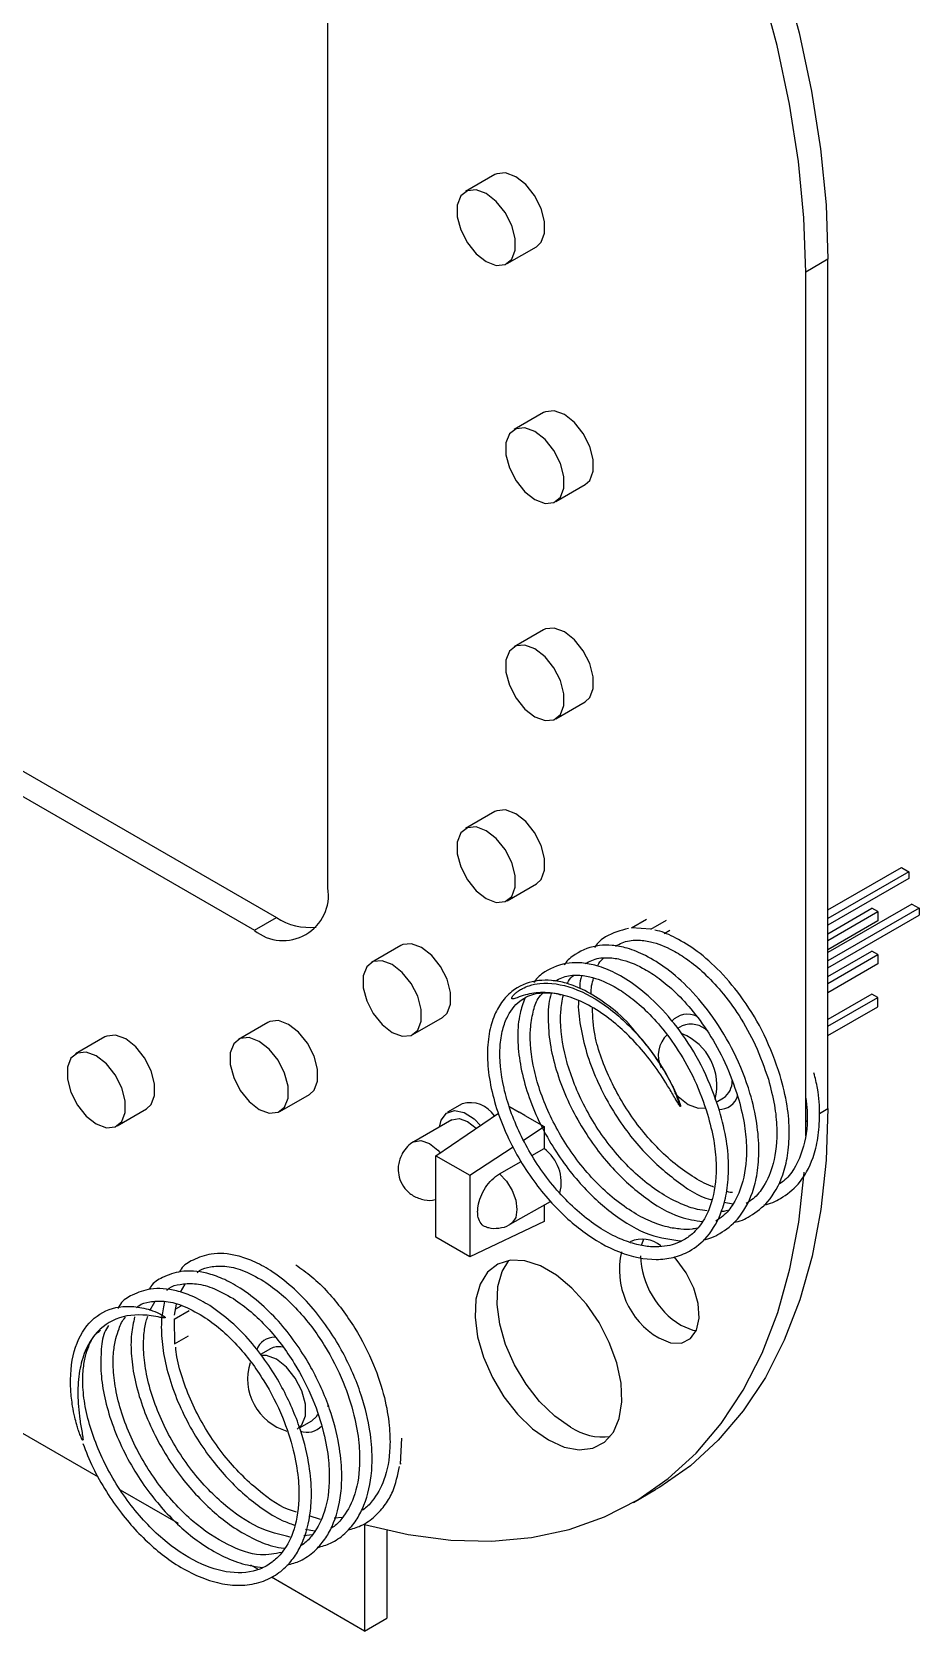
# Model space of a CAD drawing. Header units: millimetres. Extents: x 516 to 846, y 115 to 453.
# Drawn here: x 803.8 to 846.5, y 313 to 389.9 of the extents above; entities that cross this region are included whole.
import ezdxf

# ---------------------------------------------------------------- set-up
doc = ezdxf.new("R2010")
doc.units = ezdxf.units.MM

msp = doc.modelspace()

# ---------------------------------------------------------------- linework, layer by layer
at = {"color": 7, "linetype": 'Continuous', "lineweight": 25}
for p, q in [((818.049, 348.766), (818.049, 393.676)), ((826.079, 383.051), (824.665, 382.235)), ((826.665, 378.771), (828.079, 379.587)), ((842.091, 378.98), (841.03, 378.368)), ((842.091, 338.153), (842.091, 378.98)), ((841.03, 337.541), (841.03, 378.368)), ((828.42, 371.611), (827.006, 370.795)), ((776.683, 369.788), (815.574, 347.336)), ((775.623, 369.175), (814.514, 346.724)), ((829.006, 367.33), (830.42, 368.147)), ((828.42, 361.166), (827.006, 360.35)), ((829.006, 356.886), (830.42, 357.702)), ((826.079, 352.429), (824.665, 351.612)), ((842.091, 347.703), (845.626, 349.744)), ((845.626, 349.744), (845.98, 349.54)), ((845.98, 349.54), (842.091, 347.295)), ((845.98, 349.214), (842.091, 346.968)), ((845.98, 349.54), (845.98, 349.214)), ((826.665, 348.148), (828.079, 348.964)), ((846.121, 347.989), (842.091, 345.662)), ((842.091, 346.561), (844.212, 347.785)), ((846.475, 347.785), (842.091, 345.254)), ((842.091, 346.234), (844.495, 347.622)), ((842.091, 344.927), (846.475, 347.458)), ((844.495, 347.622), (844.212, 347.785)), ((844.495, 347.622), (844.495, 347.173)), ((846.121, 347.989), (846.475, 347.785)), ((846.475, 347.785), (846.475, 347.458)), ((814.514, 346.724), (815.574, 347.336)), ((832.655, 346.843), (833.367, 347.255)), ((833.571, 346.778), (832.655, 346.843)), ((833.571, 346.778), (834.329, 347.215)), ((834.222, 346.576), (834.488, 346.729)), ((844.495, 347.173), (842.091, 345.785)), ((821.557, 345.994), (820.142, 345.178)), ((842.091, 344.499), (844.212, 345.724)), ((842.091, 344.172), (844.495, 345.56)), ((844.495, 345.56), (844.212, 345.724)), ((844.495, 345.56), (844.495, 345.111)), ((844.495, 345.111), (842.091, 343.723)), ((844.212, 343.662), (842.091, 342.437)), ((844.495, 343.498), (844.212, 343.662)), ((842.091, 342.111), (844.495, 343.498)), ((842.091, 341.661), (844.495, 343.049)), ((844.495, 343.049), (844.495, 343.498)), ((815.161, 342.301), (813.747, 341.484)), ((822.142, 341.713), (823.556, 342.53)), ((835.081, 342.13), (834.857, 342.001)), ((807.328, 341.6), (805.913, 340.784)), ((815.746, 338.02), (817.161, 338.836)), ((824.511, 338.39), (823.804, 337.982)), ((826.747, 338.274), (827.242, 337.988)), ((836.725, 338.461), (837.08, 338.666)), ((807.913, 337.32), (809.327, 338.136)), ((824.017, 337.613), (822.178, 336.552)), ((823.246, 335.886), (826.257, 337.94)), ((827.524, 337.825), (827.242, 337.988)), ((827.524, 337.825), (828.444, 337.294)), ((841.024, 336.845), (841.03, 337.541)), ((827.456, 336.645), (828.444, 337.294)), ((828.444, 337.294), (828.444, 336.233)), ((824.873, 334.947), (826.958, 336.318)), ((827.858, 335.902), (828.444, 336.233)), ((823.246, 335.886), (824.873, 334.947)), ((823.246, 331.967), (823.246, 335.886)), ((826.301, 335.021), (827.343, 335.61)), ((824.873, 334.947), (824.873, 331.028)), ((826.822, 332.597), (828.755, 333.69)), ((837.095, 333.66), (837.534, 333.572)), ((828.444, 333.514), (828.444, 332.722)), ((828.444, 332.722), (824.873, 331.028)), ((824.873, 331.028), (823.246, 331.967)), ((833.221, 331.878), (833.129, 331.601)), ((810.967, 329.326), (811.184, 329.717)), ((809.49, 328.452), (809.724, 328.874)), ((810.654, 328.035), (811.373, 328.45)), ((810.679, 328.218), (810.768, 328.753)), ((810.73, 328.523), (810.996, 328.677)), ((810.654, 328.035), (810.68, 326.852)), ((810.68, 326.852), (811.35, 327.239)), ((815.282, 326.614), (814.804, 326.338)), ((818.049, 323.913), (818.049, 323.818)), ((807.014, 320.434), (802.846, 322.84)), ((816.688, 322.807), (817.281, 323.15)), ((821.538, 321.07), (821.607, 322.308)), ((821.538, 321.07), (821.567, 321.087)), ((810.86, 318.213), (808.084, 319.816)), ((832.744, 319.227), (833.805, 319.839)), ((817.702, 318.401), (817.147, 318.573)), ((818.751, 318.507), (818.353, 318.463)), ((817.292, 317.664), (816.894, 317.621)), ((816.979, 317.942), (817.402, 317.862)), ((819.817, 318.162), (819.817, 313.042)), ((820.878, 317.892), (820.878, 313.655)), ((814.673, 316.012), (814.34, 316.204)), ((819.817, 313.042), (815.333, 315.631)), ((819.817, 313.042), (820.878, 313.655))]:
    msp.add_line(p, q, dxfattribs=at)
at = {"color": 8, "linetype": 'Continuous', "lineweight": 25}
for p, q in [((841.03, 337.541), (841.095, 337.578)), ((841.687, 337.92), (842.091, 338.153))]:
    msp.add_line(p, q, dxfattribs=at)
at = {"color": 7, "linetype": 'Continuous', "lineweight": 25, "flags": 128}
for points in [[(813.807, 427.97), (816.026, 426.588), (818.231, 425.013), (820.409, 423.256), (822.547, 421.325), (824.63, 419.235), (826.647, 416.997), (828.585, 414.625), (830.432, 412.134), (832.176, 409.54), (833.807, 406.858), (835.314, 404.104), (836.689, 401.296), (837.923, 398.452), (839.008, 395.588), (839.938, 392.722), (840.707, 389.872), (841.309, 387.056), (841.743, 384.29), (842.004, 381.593), (842.091, 378.98)], [(841.03, 378.368), (840.943, 380.981), (840.682, 383.678), (840.249, 386.443), (839.646, 389.26), (838.877, 392.11), (837.947, 394.975), (836.862, 397.839), (835.628, 400.684), (834.253, 403.492), (832.746, 406.245), (831.115, 408.928), (829.371, 411.522), (827.524, 414.013), (825.587, 416.385), (823.57, 418.623), (821.486, 420.713), (819.349, 422.643), (817.171, 424.401), (814.965, 425.976), (812.746, 427.357)], [(828.079, 379.587), (828.304, 379.796), (828.472, 380.232), (828.472, 380.799), (828.304, 381.429), (827.988, 382.046), (827.563, 382.575), (827.079, 382.952), (826.595, 383.133), (826.17, 383.095), (826.079, 383.051)], [(825.665, 378.87), (826.149, 378.689), (826.574, 378.727), (826.89, 378.979), (827.058, 379.415), (827.058, 379.982), (826.89, 380.612), (826.574, 381.229), (826.149, 381.758), (825.665, 382.136), (825.181, 382.317), (824.756, 382.279), (824.44, 382.026), (824.272, 381.59), (824.272, 381.023), (824.44, 380.393), (824.756, 379.777), (825.181, 379.247), (825.665, 378.87)], [(830.42, 368.147), (830.645, 368.355), (830.813, 368.791), (830.813, 369.358), (830.645, 369.988), (830.329, 370.605), (829.904, 371.134), (829.42, 371.512), (828.936, 371.693), (828.511, 371.655), (828.42, 371.611)], [(828.006, 367.429), (828.49, 367.249), (828.915, 367.287), (829.231, 367.539), (829.399, 367.975), (829.399, 368.542), (829.231, 369.172), (828.915, 369.789), (828.49, 370.318), (828.006, 370.696), (827.522, 370.876), (827.097, 370.838), (826.781, 370.586), (826.613, 370.15), (826.613, 369.583), (826.781, 368.953), (827.097, 368.336), (827.522, 367.807), (828.006, 367.429)], [(830.42, 357.702), (830.645, 357.91), (830.813, 358.346), (830.813, 358.914), (830.645, 359.544), (830.329, 360.16), (829.904, 360.689), (829.42, 361.067), (828.936, 361.248), (828.511, 361.21), (828.42, 361.166)], [(828.006, 356.985), (828.49, 356.804), (828.915, 356.842), (829.231, 357.094), (829.399, 357.53), (829.399, 358.097), (829.231, 358.727), (828.915, 359.344), (828.49, 359.873), (828.006, 360.251), (827.522, 360.431), (827.097, 360.393), (826.781, 360.141), (826.613, 359.705), (826.613, 359.138), (826.781, 358.508), (827.097, 357.891), (827.522, 357.362), (828.006, 356.985)], [(828.079, 348.964), (828.304, 349.173), (828.472, 349.609), (828.472, 350.176), (828.304, 350.806), (827.988, 351.423), (827.563, 351.952), (827.079, 352.33), (826.595, 352.51), (826.17, 352.472), (826.079, 352.429)], [(825.665, 348.247), (826.149, 348.066), (826.574, 348.104), (826.89, 348.357), (827.058, 348.793), (827.058, 349.36), (826.89, 349.99), (826.574, 350.606), (826.149, 351.136), (825.665, 351.513), (825.181, 351.694), (824.756, 351.656), (824.44, 351.404), (824.272, 350.968), (824.272, 350.401), (824.44, 349.771), (824.756, 349.154), (825.181, 348.625), (825.665, 348.247)], [(823.556, 342.53), (823.781, 342.738), (823.949, 343.174), (823.949, 343.741), (823.781, 344.371), (823.466, 344.988), (823.04, 345.517), (822.557, 345.895), (822.073, 346.076), (821.647, 346.038), (821.557, 345.994)], [(821.142, 341.812), (821.626, 341.632), (822.051, 341.67), (822.367, 341.922), (822.535, 342.358), (822.535, 342.925), (822.367, 343.555), (822.051, 344.172), (821.626, 344.701), (821.142, 345.079), (820.659, 345.259), (820.233, 345.221), (819.918, 344.969), (819.75, 344.533), (819.75, 343.966), (819.918, 343.336), (820.233, 342.719), (820.659, 342.19), (821.142, 341.812)], [(817.161, 338.836), (817.385, 339.045), (817.553, 339.481), (817.553, 340.048), (817.385, 340.678), (817.07, 341.295), (816.644, 341.824), (816.161, 342.202), (815.677, 342.382), (815.252, 342.344), (815.161, 342.301)], [(809.327, 338.136), (809.552, 338.344), (809.72, 338.78), (809.72, 339.348), (809.552, 339.978), (809.237, 340.594), (808.811, 341.123), (808.328, 341.501), (807.844, 341.682), (807.419, 341.644), (807.328, 341.6)], [(814.747, 338.119), (815.23, 337.938), (815.656, 337.976), (815.971, 338.228), (816.139, 338.664), (816.139, 339.232), (815.971, 339.862), (815.656, 340.478), (815.23, 341.007), (814.747, 341.385), (814.263, 341.566), (813.838, 341.528), (813.522, 341.276), (813.354, 340.84), (813.354, 340.272), (813.522, 339.643), (813.838, 339.026), (814.263, 338.497), (814.747, 338.119)], [(806.913, 337.419), (807.397, 337.238), (807.822, 337.276), (808.138, 337.528), (808.306, 337.964), (808.306, 338.531), (808.138, 339.161), (807.822, 339.778), (807.397, 340.307), (806.913, 340.685), (806.43, 340.865), (806.004, 340.827), (805.689, 340.575), (805.521, 340.139), (805.521, 339.572), (805.689, 338.942), (806.004, 338.325), (806.43, 337.796), (806.913, 337.419)], [(834.738, 338.898), (834.89, 338.734), (835.373, 338.357)], [(835.373, 338.357), (835.857, 338.176), (836.196, 338.187)], [(823.413, 337.265), (823.493, 337.605), (823.746, 337.943), (824.13, 338.071), (824.596, 337.972), (825.085, 337.659), (825.392, 337.35)], [(824.017, 337.613), (824.361, 337.68), (824.767, 337.539)], [(824.767, 337.539), (825.173, 337.212), (825.179, 337.205)], [(842.091, 338.153), (842.006, 335.672), (841.751, 333.304), (841.329, 331.064), (840.741, 328.964), (839.992, 327.017), (839.085, 325.236), (838.026, 323.63), (836.822, 322.209), (835.479, 320.983), (834.006, 319.958), (833.805, 319.839)], [(819.817, 318.162), (821.917, 317.677), (823.962, 317.41), (825.94, 317.362), (827.838, 317.533), (829.645, 317.922), (831.351, 318.528), (832.946, 319.345), (834.418, 320.371), (835.761, 321.597), (836.965, 323.017), (838.024, 324.623), (838.931, 326.405), (839.681, 328.351), (840.268, 330.451), (840.691, 332.692), (840.945, 335.06), (840.948, 335.107)], [(828.656, 322.229), (829.416, 321.886), (830.14, 321.75), (830.795, 321.827), (831.35, 322.113), (831.78, 322.596), (832.062, 323.253), (832.186, 324.053), (832.145, 324.958), (831.94, 325.927), (831.582, 326.914), (831.087, 327.872), (830.479, 328.758), (829.785, 329.529), (829.038, 330.15), (828.274, 330.591), (827.527, 330.833), (826.833, 330.863), (826.224, 330.68), (825.729, 330.292), (825.371, 329.719), (825.167, 328.987), (825.125, 328.129), (825.249, 327.186), (825.532, 326.203), (825.961, 325.224), (826.516, 324.297), (827.171, 323.464), (827.896, 322.763), (828.656, 322.229)], [(829.716, 322.842), (828.956, 323.376), (828.232, 324.076), (827.577, 324.909), (827.022, 325.837), (826.593, 326.815), (826.31, 327.799), (826.186, 328.741), (826.228, 329.599), (826.432, 330.332), (826.743, 330.85)], [(833.959, 327.129), (834.532, 326.898), (835.055, 326.887), (835.479, 327.097), (835.769, 327.509), (835.898, 328.087), (835.855, 328.78), (835.643, 329.525), (835.282, 330.257), (834.803, 330.911), (834.694, 331.03)], [(835.02, 327.741), (835.593, 327.51), (835.758, 327.483)], [(815.574, 326.107), (815.091, 326.287), (814.85, 326.294)], [(816.574, 322.742), (816.799, 322.95), (816.967, 323.386), (816.967, 323.953), (816.799, 324.583), (816.483, 325.2), (816.058, 325.729), (815.574, 326.107)], [(817.281, 323.15), (817.506, 323.358), (817.567, 323.459)]]:
    msp.add_lwpolyline(points, dxfattribs=at)
at = {"color": 8, "linetype": 'Continuous', "lineweight": 25, "flags": 128}
for points in [[(822.179, 336.552), (822.522, 336.619), (822.928, 336.478), (823.334, 336.15), (823.446, 336.023)], [(826.301, 335.021), (826.635, 334.664), (826.905, 334.224), (827.081, 333.752), (827.141, 333.301), (827.081, 332.921), (826.905, 332.656), (826.824, 332.598)]]:
    msp.add_lwpolyline(points, dxfattribs=at)
at = {"color": 7, "linetype": 'Continuous', "lineweight": 25}
for centre, radius, start, end in [((815.894, 348.416), 2.184, 230.79669, 9.21406), ((817.171, 349.798), 2.934, 237.03772, 276.18964), ((835.337, 341.687), 1.002, 62.28695, 139.17314), ((835.505, 341.074), 1.138, 44.38023, 111.91065), ((835.319, 340.709), 1.385, 133.01766, 205.64988), ((834.062, 339.261), 2.695, 345.75553, 67.80186), ((836.497, 339.472), 0.995, 305.87974, 0.87247), ((824.888, 337.048), 1.393, 32.87528, 105.6884), ((836.87, 339.041), 0.925, 267.24701, 344.86763), ((827.241, 334.597), 2.03, 345.71272, 53.67398), ((833.166, 330.48), 1.402, 50.00474, 114.49591), ((835.872, 330.42), 3.807, 167.14857, 239.83288), ((837.209, 331.252), 4.137, 182.50209, 238.05711), ((815.48, 326.262), 0.903, 88.54522, 160.91949), ((815.662, 325.894), 0.814, 75.79533, 117.88579), ((816.785, 325.153), 2.595, 162.36232, 254.19393), ((817.044, 323.572), 0.976, 250.96602, 316.60149), ((831.301, 325.255), 2.887, 236.70992, 276.51741)]:
    msp.add_arc(centre, radius, start, end, dxfattribs=at)
for points, knots in [([(832.511, 346.812), (832.127, 346.71), (831.52, 346.548), (831.017, 346.133), (830.884, 345.916), (830.878, 345.906)], [0, 0, 0, 0, 0.620788, 0.981942, 1, 1, 1, 1]), ([(839.804, 339.741), (839.568, 340.405), (839.116, 341.681), (838.075, 343.39), (836.964, 344.742), (835.849, 345.73), (834.83, 346.355), (834.143, 346.663), (833.814, 346.721), (833.771, 346.728)], [0, 0, 0, 0, 0.2013738, 0.3875864, 0.5605409, 0.7164874, 0.8578748, 0.98139, 1, 1, 1, 1]), ([(836.087, 331.843), (836.094, 331.843), (836.391, 331.877), (836.99, 332.169), (837.854, 332.845), (838.43, 333.887), (838.722, 335.06), (838.805, 336.178), (838.7, 337.478), (838.339, 339.079), (837.64, 340.838), (836.619, 342.548), (835.504, 343.9), (834.39, 344.884), (833.368, 345.524), (832.483, 345.877), (831.744, 346.017), (830.863, 346.014), (830.085, 345.702), (829.558, 345.29), (829.424, 345.074), (829.418, 345.064)], [0, 0, 0, 0, 0.001178, 0.0498, 0.113466, 0.193307, 0.240134, 0.290776, 0.344889, 0.403834, 0.484373, 0.558847, 0.62802, 0.69039, 0.746937, 0.796337, 0.837913, 0.874161, 0.953915, 0.997805, 1, 1, 1, 1]), ([(831.875, 345.968), (832.087, 346.075), (832.401, 346.234), (832.986, 346.266), (833.677, 346.184), (834.505, 345.862), (835.372, 345.319), (836.161, 344.673), (837.01, 343.778), (837.862, 342.612), (838.67, 341.18), (839.037, 340.123), (839.229, 339.57)], [0, 0, 0, 0, 0.109255, 0.162062, 0.242989, 0.367992, 0.44673, 0.535049, 0.634931, 0.74648, 0.867303, 1, 1, 1, 1]), ([(836.885, 338.056), (836.65, 338.72), (836.197, 339.996), (835.156, 341.705), (834.045, 343.058), (832.931, 344.042), (831.909, 344.682), (831.023, 345.035), (830.284, 345.174), (829.404, 345.172), (828.626, 344.86), (828.098, 344.448), (827.965, 344.231), (827.959, 344.221)], [0, 0, 0, 0, 0.135094, 0.260017, 0.376046, 0.480665, 0.575516, 0.658378, 0.728118, 0.788919, 0.922698, 0.996319, 1, 1, 1, 1]), ([(830.415, 345.126), (830.627, 345.233), (830.941, 345.391), (831.526, 345.423), (832.218, 345.342), (833.046, 345.019), (833.912, 344.476), (834.701, 343.83), (835.55, 342.935), (836.402, 341.769), (837.211, 340.337), (837.577, 339.281), (837.769, 338.727)], [0, 0, 0, 0, 0.109255, 0.162062, 0.242989, 0.367992, 0.44673, 0.535049, 0.634931, 0.74648, 0.867303, 1, 1, 1, 1]), ([(831.032, 344.999), (831.046, 345.042), (831.107, 345.224), (831.225, 345.324), (831.314, 345.4)], [0, 0, 0, 0, 0.240025, 1, 1, 1, 1]), ([(828.981, 344.293), (829.185, 344.396), (829.492, 344.55), (830.067, 344.581), (830.758, 344.499), (831.586, 344.177), (832.453, 343.633), (833.242, 342.988), (834.091, 342.093), (834.943, 340.926), (835.751, 339.495), (836.118, 338.438), (836.31, 337.885)], [0, 0, 0, 0, 0.105509, 0.158538, 0.239805, 0.365334, 0.444404, 0.533094, 0.633396, 0.745414, 0.866745, 1, 1, 1, 1]), ([(829.572, 344.156), (829.587, 344.2), (829.647, 344.381), (829.765, 344.481), (829.855, 344.557)], [0, 0, 0, 0, 0.240025, 1, 1, 1, 1]), ([(830.249, 344.537), (830.234, 344.494), (830.17, 344.315), (830.164, 344.092), (830.16, 343.923)], [0, 0, 0, 0, 0.2400405, 1, 1, 1, 1]), ([(830.713, 343.633), (830.713, 343.64), (830.683, 343.951), (830.757, 344.187), (830.829, 344.417)], [0, 0, 0, 0, 0.022848, 1, 1, 1, 1]), ([(832.691, 342.016), (832.637, 342.082), (832.252, 342.558), (831.465, 343.186), (830.451, 343.842), (829.563, 344.192), (828.824, 344.333), (827.947, 344.326), (827.148, 344.036), (826.486, 343.421), (826.072, 342.754), (825.792, 341.88), (825.69, 340.815), (825.786, 339.608), (826.082, 338.33), (826.563, 337.037), (827.192, 335.801), (827.919, 334.684), (828.925, 333.437), (830.312, 332.155), (832.09, 331.146), (833.571, 330.845), (834.679, 330.973), (835.537, 331.307), (836.392, 332.01), (836.97, 333.043), (837.263, 334.218), (837.343, 335.336), (837.249, 336.635), (837.009, 337.569), (836.885, 338.056)], [0, 0, 0, 0, 0.0064049, 0.0463391, 0.0825451, 0.1141744, 0.140795, 0.1640035, 0.2150685, 0.2431705, 0.2732364, 0.3060251, 0.3411418, 0.3761571, 0.4111275, 0.4462155, 0.4804256, 0.5123657, 0.5424584, 0.597399, 0.6544562, 0.7130018, 0.7421885, 0.7733195, 0.8140837, 0.8652044, 0.8951866, 0.9276111, 0.9622587, 1, 1, 1, 1]), ([(836.31, 337.885), (836.419, 337.463), (836.628, 336.659), (836.763, 335.251), (836.63, 333.873), (836.165, 332.778), (835.636, 332.154), (835.131, 331.802), (834.632, 331.6), (834.112, 331.505), (833.541, 331.502), (832.871, 331.611), (832.071, 331.884), (831.177, 332.356), (830.256, 333.032), (829.367, 333.871), (828.557, 334.829), (827.855, 335.865), (827.077, 337.306), (826.416, 339.169), (826.266, 340.865), (826.434, 341.958), (826.748, 342.795), (827.301, 343.429), (827.982, 343.702), (828.608, 343.731), (828.977, 343.73), (829.233, 343.628), (829.255, 343.619)], [0, 0, 0, 0, 0.04013, 0.076486, 0.140208, 0.191284, 0.229617, 0.258899, 0.286163, 0.311603, 0.336409, 0.36508, 0.397962, 0.434688, 0.472438, 0.510176, 0.547597, 0.584082, 0.619962, 0.692408, 0.764707, 0.800565, 0.834059, 0.894437, 0.944439, 0.965182, 0.996969, 1, 1, 1, 1]), ([(826.891, 343.441), (826.892, 343.439), (826.894, 343.436), (826.9, 343.432), (826.915, 343.426), (826.966, 343.428), (827.043, 343.452), (827.243, 343.522), (827.667, 343.67), (828.386, 343.772), (829.323, 343.656), (830.327, 343.288), (831.591, 342.54), (833.073, 341.19), (834.169, 339.656), (834.727, 338.681), (834.887, 338.404), (834.946, 338.311), (834.968, 338.282), (834.979, 338.268), (834.988, 338.258), (834.995, 338.253), (834.999, 338.252), (835.003, 338.253), (835.005, 338.255), (835.007, 338.263), (835.006, 338.292), (834.975, 338.415), (834.792, 338.905), (834.226, 340.036), (833.111, 341.619), (831.529, 343.11), (829.827, 344.058), (828.538, 344.249), (827.775, 344.092), (827.438, 343.952), (827.23, 343.827), (827.1, 343.728), (827.018, 343.652), (826.965, 343.596), (826.933, 343.555), (826.912, 343.525), (826.9, 343.502), (826.892, 343.485), (826.888, 343.471), (826.886, 343.46), (826.887, 343.451), (826.888, 343.445), (826.89, 343.442), (826.891, 343.441)], [0, 0, 0, 0, 0.000197, 0.000453, 0.000933, 0.002668, 0.009538, 0.016375, 0.043722, 0.096473, 0.150892, 0.203712, 0.258572, 0.351744, 0.445261, 0.469748, 0.478786, 0.4814, 0.482241, 0.482883, 0.483549, 0.483782, 0.484017, 0.484193, 0.484369, 0.484664, 0.485425, 0.488325, 0.499844, 0.546033, 0.630502, 0.716459, 0.806768, 0.897775, 0.931384, 0.953749, 0.96871, 0.978787, 0.985598, 0.99021, 0.993337, 0.995461, 0.996907, 0.997899, 0.998584, 0.999286, 0.999573, 0.999864, 1, 1, 1, 1]), ([(835.802, 332.406), (835.722, 332.389), (835.478, 332.338), (834.999, 332.348), (834.331, 332.453), (833.53, 332.727), (832.637, 333.199), (831.715, 333.874), (830.826, 334.713), (830.017, 335.671), (829.314, 336.707), (828.536, 338.149), (827.877, 340.01), (827.721, 341.713), (827.9, 342.791), (828.094, 343.41), (828.312, 343.631), (828.395, 343.715)], [0, 0, 0, 0, 0.021622, 0.066301, 0.117942, 0.177168, 0.243316, 0.311309, 0.379281, 0.446682, 0.512396, 0.577021, 0.707507, 0.837729, 0.902314, 0.962641, 1, 1, 1, 1]), ([(828.789, 343.695), (828.775, 343.651), (828.656, 343.299), (828.62, 342.491), (828.702, 341.296), (829.002, 340.015), (829.482, 338.722), (830.111, 337.486), (830.837, 336.37), (831.844, 335.12), (833.227, 333.858), (834.785, 332.907), (835.715, 332.779), (836.074, 332.729)], [0, 0, 0, 0, 0.01269, 0.102877, 0.192802, 0.282612, 0.372725, 0.460582, 0.54261, 0.619894, 0.760991, 0.907524, 1, 1, 1, 1]), ([(836.292, 333.233), (836.135, 333.254), (835.727, 333.309), (834.989, 333.572), (834.097, 334.041), (833.174, 334.717), (832.286, 335.556), (831.476, 336.514), (830.774, 337.55), (829.995, 338.992), (829.34, 340.849), (829.171, 342.55), (829.324, 343.345), (829.373, 343.601)], [0, 0, 0, 0, 0.0450766, 0.1174498, 0.1982822, 0.281369, 0.3644299, 0.446792, 0.5270934, 0.606064, 0.7655161, 0.9246451, 1, 1, 1, 1]), ([(827.522, 343.451), (827.434, 343.215), (827.235, 342.677), (827.153, 341.654), (827.245, 340.452), (827.542, 339.173), (828.023, 337.879), (828.652, 336.643), (829.378, 335.527), (830.384, 334.278), (831.769, 333.009), (833.48, 331.993), (834.557, 331.859), (835.065, 331.796)], [0, 0, 0, 0, 0.064244, 0.146527, 0.228573, 0.310513, 0.392729, 0.472888, 0.547728, 0.618239, 0.746972, 0.880664, 1, 1, 1, 1]), ([(830.103, 343.334), (830.103, 343.33), (830.067, 342.965), (830.18, 342.126), (830.456, 340.861), (830.943, 339.564), (831.571, 338.328), (832.297, 337.213), (833.304, 335.958), (834.684, 334.731), (835.898, 333.897), (836.496, 333.781), (836.521, 333.776)], [0, 0, 0, 0, 0.0012384, 0.1119928, 0.2226049, 0.3335894, 0.4417969, 0.5428243, 0.6380082, 0.8117869, 0.9922605, 1, 1, 1, 1]), ([(836.598, 334.385), (836.558, 334.398), (836.221, 334.51), (835.554, 334.895), (834.634, 335.557), (833.745, 336.399), (832.936, 337.356), (832.232, 338.393), (831.462, 339.829), (830.836, 341.475), (830.791, 342.555), (830.774, 342.985)], [0, 0, 0, 0, 0.0142529, 0.1199788, 0.2286535, 0.3372942, 0.445021, 0.5500525, 0.6533433, 0.8619011, 1, 1, 1, 1]), ([(834.988, 338.318), (834.881, 338.607), (834.548, 339.505), (833.745, 340.802), (833.014, 341.644), (832.691, 342.016)], [0, 0, 0, 0, 0.208696, 0.649661, 1, 1, 1, 1]), ([(839.006, 333.528), (839.013, 333.528), (839.31, 333.562), (839.909, 333.854), (840.773, 334.53), (841.348, 335.572), (841.642, 336.745), (841.718, 337.864), (841.656, 338.931), (841.485, 339.625), (841.424, 339.873)], [0, 0, 0, 0, 0.003143, 0.132817, 0.302617, 0.515556, 0.640445, 0.775507, 0.919829, 1, 1, 1, 1]), ([(837.547, 332.685), (837.554, 332.686), (837.85, 332.72), (838.449, 333.012), (839.314, 333.687), (839.889, 334.73), (840.182, 335.902), (840.262, 337.021), (840.168, 338.32), (839.928, 339.254), (839.804, 339.741)], [0, 0, 0, 0, 0.002918, 0.123317, 0.280972, 0.47868, 0.594636, 0.720037, 0.854036, 1, 1, 1, 1]), ([(839.229, 339.57), (839.338, 339.148), (839.547, 338.344), (839.682, 336.936), (839.55, 335.556), (839.081, 334.468), (838.599, 333.871), (838.275, 333.664), (838.16, 333.591)], [0, 0, 0, 0, 0.160098, 0.305143, 0.559364, 0.763134, 0.916062, 1, 1, 1, 1]), ([(837.769, 338.727), (837.879, 338.306), (838.088, 337.501), (838.223, 336.094), (838.091, 334.714), (837.621, 333.625), (837.139, 333.028), (836.815, 332.821), (836.7, 332.748)], [0, 0, 0, 0, 0.160098, 0.305143, 0.559364, 0.763134, 0.916062, 1, 1, 1, 1]), ([(841.03, 338.662), (841.054, 338.461), (841.155, 337.618), (841.002, 336.401), (840.54, 335.312), (840.094, 334.748), (839.812, 334.564), (839.738, 334.516)], [0, 0, 0, 0, 0.106482, 0.448, 0.721743, 0.927185, 1, 1, 1, 1]), ([(821.629, 336.003), (821.55, 335.822), (821.434, 335.56), (821.42, 335.124), (821.497, 334.724), (821.741, 334.289), (822.148, 333.93), (822.662, 333.754), (823.058, 333.721), (823.234, 333.789), (823.246, 333.793)], [0, 0, 0, 0, 0.1693963, 0.2461398, 0.3758046, 0.5187627, 0.6731719, 0.8354361, 0.9886429, 1, 1, 1, 1]), ([(822.18, 336.552), (822.178, 336.551), (822.063, 336.508), (821.86, 336.324), (821.71, 336.115), (821.629, 336.003)], [0, 0, 0, 0, 0.008084, 0.469836, 1, 1, 1, 1]), ([(825.691, 332.46), (825.677, 332.461), (825.559, 332.466), (825.401, 332.619), (825.273, 332.882), (825.244, 333.182), (825.269, 333.513), (825.379, 333.917), (825.614, 334.366), (825.932, 334.767), (826.176, 334.934), (826.301, 335.021)], [0, 0, 0, 0, 0.01848, 0.149994, 0.281767, 0.377845, 0.458442, 0.593462, 0.727603, 0.859474, 1, 1, 1, 1]), ([(837.503, 334.117), (837.429, 334.123), (837.338, 334.131), (837.241, 334.166), (837.222, 334.172)], [0, 0, 0, 0, 0.8117769, 1, 1, 1, 1]), ([(837.261, 333.249), (837.183, 333.228), (837.087, 333.203), (836.978, 333.204), (836.957, 333.204)], [0, 0, 0, 0, 0.804277, 1, 1, 1, 1]), ([(825.692, 332.461), (825.719, 332.451), (825.899, 332.38), (826.278, 332.404), (826.652, 332.47), (826.806, 332.595), (826.822, 332.608)], [0, 0, 0, 0, 0.073894, 0.494278, 0.948757, 1, 1, 1, 1]), ([(817.548, 317.057), (817.763, 317.116), (818.248, 317.248), (818.854, 317.687), (819.359, 318.255), (819.856, 319.131), (820.145, 320.223), (820.199, 321.584), (820.06, 322.942), (819.611, 324.667), (818.877, 326.302), (818.035, 327.659), (817.236, 328.692), (816.301, 329.638), (815.365, 330.354), (814.464, 330.838), (813.493, 331.168), (812.484, 331.244), (811.626, 330.928), (811.082, 330.626), (810.937, 330.346), (810.911, 330.295)], [0, 0, 0, 0, 0.038279, 0.086591, 0.129754, 0.168612, 0.251194, 0.296922, 0.353074, 0.423591, 0.50763, 0.555762, 0.607206, 0.661696, 0.720645, 0.767173, 0.809512, 0.883733, 0.943537, 0.989751, 1, 1, 1, 1]), ([(811.767, 330.267), (811.803, 330.301), (811.977, 330.464), (812.426, 330.571), (813.102, 330.614), (813.966, 330.421), (814.617, 330.057), (814.963, 329.864)], [0, 0, 0, 0, 0.051751, 0.247125, 0.470612, 0.719185, 1, 1, 1, 1]), ([(816.511, 330.641), (816.767, 330.46), (817.293, 330.09), (818.284, 329.117), (819.35, 327.708), (820.255, 325.934), (820.786, 324.329), (821.019, 322.983), (821.064, 321.612), (820.83, 320.304), (820.293, 319.391), (819.889, 318.952), (819.688, 318.845), (819.66, 318.83)], [0, 0, 0, 0, 0.071629, 0.1465, 0.285213, 0.407886, 0.514195, 0.605502, 0.681985, 0.812514, 0.925146, 0.989723, 1, 1, 1, 1]), ([(816.089, 316.215), (816.303, 316.273), (816.788, 316.406), (817.394, 316.844), (817.899, 317.413), (818.397, 318.289), (818.686, 319.381), (818.739, 320.741), (818.601, 322.099), (818.152, 323.824), (817.417, 325.459), (816.576, 326.817), (815.777, 327.849), (814.842, 328.796), (813.905, 329.512), (813.005, 329.996), (812.034, 330.325), (811.024, 330.402), (810.167, 330.086), (809.622, 329.783), (809.478, 329.503), (809.451, 329.453)], [0, 0, 0, 0, 0.038279, 0.086591, 0.129754, 0.168612, 0.251194, 0.296922, 0.353074, 0.423591, 0.50763, 0.555762, 0.607206, 0.661696, 0.720645, 0.767173, 0.809512, 0.883733, 0.943537, 0.989751, 1, 1, 1, 1]), ([(810.307, 329.424), (810.344, 329.458), (810.517, 329.622), (810.967, 329.728), (811.643, 329.771), (812.507, 329.578), (813.158, 329.214), (813.503, 329.021)], [0, 0, 0, 0, 0.051751, 0.247125, 0.470612, 0.719184, 1, 1, 1, 1]), ([(814.963, 329.864), (815.249, 329.663), (815.804, 329.274), (816.824, 328.276), (817.891, 326.866), (818.795, 325.092), (819.326, 323.487), (819.56, 322.14), (819.604, 320.769), (819.371, 319.462), (818.833, 318.549), (818.43, 318.11), (818.229, 318.002), (818.201, 317.987)], [0, 0, 0, 0, 0.079229, 0.153487, 0.291064, 0.412733, 0.518172, 0.608732, 0.684588, 0.814048, 0.925758, 0.989807, 1, 1, 1, 1]), ([(812.365, 328.685), (812.084, 328.848), (811.546, 329.159), (810.574, 329.48), (809.566, 329.559), (808.705, 329.245), (808.148, 328.926), (807.996, 328.624), (807.96, 328.552)], [0, 0, 0, 0, 0.1642013, 0.3136207, 0.5755562, 0.786607, 0.949701, 1, 1, 1, 1]), ([(813.503, 329.021), (813.79, 328.82), (814.345, 328.431), (815.365, 327.433), (816.431, 326.023), (817.336, 324.249), (817.867, 322.644), (818.101, 321.298), (818.145, 319.927), (817.911, 318.619), (817.374, 317.706), (816.97, 317.267), (816.769, 317.159), (816.741, 317.145)], [0, 0, 0, 0, 0.079229, 0.153487, 0.291064, 0.412733, 0.518172, 0.608732, 0.684588, 0.814048, 0.925758, 0.989807, 1, 1, 1, 1]), ([(806.264, 322.215), (806.265, 322.215), (806.268, 322.215), (806.271, 322.219), (806.276, 322.233), (806.274, 322.301), (806.254, 322.421), (806.198, 322.743), (806.08, 323.425), (805.995, 324.446), (806.078, 325.558), (806.355, 326.531), (806.927, 327.504), (807.965, 328.222), (809.148, 328.278), (809.901, 328.134), (810.115, 328.094), (810.187, 328.089), (810.21, 328.09), (810.221, 328.093), (810.228, 328.096), (810.232, 328.101), (810.233, 328.105), (810.232, 328.11), (810.23, 328.115), (810.224, 328.125), (810.201, 328.15), (810.106, 328.218), (809.727, 328.418), (808.852, 328.691), (807.631, 328.654), (806.484, 327.93), (805.761, 326.567), (805.623, 325.068), (805.751, 323.94), (805.863, 323.378), (805.961, 322.998), (806.039, 322.741), (806.099, 322.567), (806.143, 322.45), (806.175, 322.371), (806.199, 322.317), (806.216, 322.281), (806.229, 322.256), (806.24, 322.238), (806.249, 322.226), (806.256, 322.219), (806.261, 322.215), (806.263, 322.215), (806.264, 322.215)], [0, 0, 0, 0, 0.000197, 0.000454, 0.000933, 0.002668, 0.009538, 0.016375, 0.043722, 0.096473, 0.150892, 0.203712, 0.258572, 0.351744, 0.445261, 0.469748, 0.478787, 0.481401, 0.482241, 0.482883, 0.483549, 0.483782, 0.484017, 0.484193, 0.484369, 0.484664, 0.485425, 0.488325, 0.499844, 0.546033, 0.630502, 0.716459, 0.806768, 0.897775, 0.931384, 0.953749, 0.96871, 0.978787, 0.985598, 0.99021, 0.993337, 0.995461, 0.996908, 0.997899, 0.998584, 0.999286, 0.999573, 0.999864, 1, 1, 1, 1]), ([(806.268, 322.051), (806.418, 321.669), (806.727, 320.886), (807.367, 319.754), (808.088, 318.719), (809.104, 317.529), (810.253, 316.527), (811.491, 315.796), (812.488, 315.4), (813.476, 315.214), (814.416, 315.257), (815.257, 315.533), (815.936, 315.998), (816.44, 316.571), (816.938, 317.446), (817.226, 318.538), (817.28, 319.899), (817.141, 321.256), (816.692, 322.982), (815.958, 324.617), (815.117, 325.975), (814.317, 327.004), (813.384, 327.963), (812.714, 328.438), (812.365, 328.685)], [0, 0, 0, 0, 0.039905, 0.081899, 0.121488, 0.158081, 0.23059, 0.271107, 0.313414, 0.355395, 0.398024, 0.440798, 0.480389, 0.515762, 0.547606, 0.615283, 0.652757, 0.698774, 0.756563, 0.825434, 0.864878, 0.907037, 0.951691, 1, 1, 1, 1]), ([(808.842, 328.576), (808.88, 328.612), (809.055, 328.778), (809.507, 328.886), (810.184, 328.928), (811.047, 328.736), (811.698, 328.372), (812.044, 328.178)], [0, 0, 0, 0, 0.05445, 0.249269, 0.472119, 0.719984, 1, 1, 1, 1]), ([(810.198, 328.887), (810.146, 328.649), (810.027, 328.105), (810.038, 327.104), (810.21, 325.937), (810.57, 324.694), (811.093, 323.451), (811.743, 322.282), (812.467, 321.247), (813.482, 320.055), (814.63, 319.066), (815.726, 318.391), (816.24, 318.204), (816.432, 318.134)], [0, 0, 0, 0, 0.070346, 0.160654, 0.253664, 0.348969, 0.444619, 0.535956, 0.62206, 0.701646, 0.859352, 0.947473, 1, 1, 1, 1]), ([(812.044, 328.178), (812.33, 327.978), (812.885, 327.589), (813.905, 326.591), (814.972, 325.181), (815.876, 323.407), (816.407, 321.801), (816.641, 320.456), (816.686, 319.083), (816.448, 317.783), (815.923, 316.849), (815.357, 316.309), (814.599, 315.887), (813.414, 315.751), (811.768, 316.261), (810.356, 317.205), (809.268, 318.253), (808.477, 319.193), (807.765, 320.248), (807.165, 321.377), (806.697, 322.545), (806.386, 323.696), (806.251, 324.734), (806.267, 325.586), (806.374, 326.235), (806.561, 326.791), (806.78, 327.244), (807.022, 327.429), (807.117, 327.501)], [0, 0, 0, 0, 0.034017, 0.0659, 0.124968, 0.177207, 0.222477, 0.261359, 0.293928, 0.349511, 0.397474, 0.424973, 0.456131, 0.518709, 0.577362, 0.638443, 0.670206, 0.703391, 0.737218, 0.771069, 0.805641, 0.840988, 0.87532, 0.905045, 0.930539, 0.951641, 0.98112, 1, 1, 1, 1]), ([(807.502, 327.733), (807.434, 327.627), (807.219, 327.289), (807.132, 326.473), (807.113, 325.425), (807.293, 324.251), (807.65, 323.01), (808.174, 321.766), (808.824, 320.597), (809.548, 319.562), (810.563, 318.371), (811.713, 317.368), (812.95, 316.641), (813.947, 316.234), (814.592, 316.142), (814.913, 316.097)], [0, 0, 0, 0, 0.034771, 0.109736, 0.185616, 0.263766, 0.343843, 0.424211, 0.500954, 0.573302, 0.640172, 0.77268, 0.846723, 0.924036, 1, 1, 1, 1]), ([(815.832, 316.822), (815.501, 316.754), (814.736, 316.598), (813.22, 317.118), (811.817, 318.046), (810.727, 319.096), (809.937, 320.036), (809.224, 321.09), (808.624, 322.22), (808.156, 323.387), (807.845, 324.538), (807.711, 325.576), (807.727, 326.428), (807.832, 327.08), (808.025, 327.627), (808.168, 327.987), (808.311, 328.111), (808.314, 328.114)], [0, 0, 0, 0, 0.088352, 0.20386, 0.324148, 0.3867, 0.452053, 0.518669, 0.585333, 0.653417, 0.723026, 0.790637, 0.849176, 0.899382, 0.94094, 0.998993, 1, 1, 1, 1]), ([(808.756, 328.142), (808.696, 327.872), (808.569, 327.298), (808.578, 326.262), (808.751, 325.095), (809.11, 323.852), (809.633, 322.609), (810.283, 321.439), (811.007, 320.404), (812.023, 319.214), (813.172, 318.209), (814.409, 317.487), (815.26, 317.125), (815.765, 317.047), (815.943, 317.02)], [0, 0, 0, 0, 0.072514, 0.154678, 0.239301, 0.326011, 0.413036, 0.496135, 0.574475, 0.646884, 0.790368, 0.870543, 0.95426, 1, 1, 1, 1]), ([(816.243, 317.558), (815.734, 317.677), (814.69, 317.92), (813.274, 318.894), (812.187, 319.937), (811.396, 320.879), (810.684, 321.933), (810.084, 323.063), (809.615, 324.23), (809.305, 325.381), (809.17, 326.42), (809.188, 327.269), (809.273, 327.84), (809.365, 328.103), (809.392, 328.182)], [0, 0, 0, 0, 0.137275, 0.282014, 0.357279, 0.435916, 0.516073, 0.596287, 0.67821, 0.761968, 0.843322, 0.913759, 0.97417, 1, 1, 1, 1]), ([(816.546, 318.761), (816.418, 318.796), (815.75, 318.982), (814.732, 319.749), (813.647, 320.777), (812.855, 321.722), (812.144, 322.775), (811.541, 323.906), (811.081, 325.069), (810.805, 326.016), (810.748, 326.531), (810.731, 326.683)], [0, 0, 0, 0, 0.049484, 0.258044, 0.366498, 0.47981, 0.595311, 0.710895, 0.828941, 0.949632, 1, 1, 1, 1]), ([(819.008, 317.9), (819.222, 317.958), (819.707, 318.091), (820.314, 318.529), (820.815, 319.1), (821.268, 319.856), (821.404, 320.538), (821.487, 320.957)], [0, 0, 0, 0, 0.165852, 0.37517, 0.562186, 0.730543, 1, 1, 1, 1])]:
    msp.add_open_spline(points, degree=3, knots=knots, dxfattribs=at)

doc.saveas('drawing.dxf')
